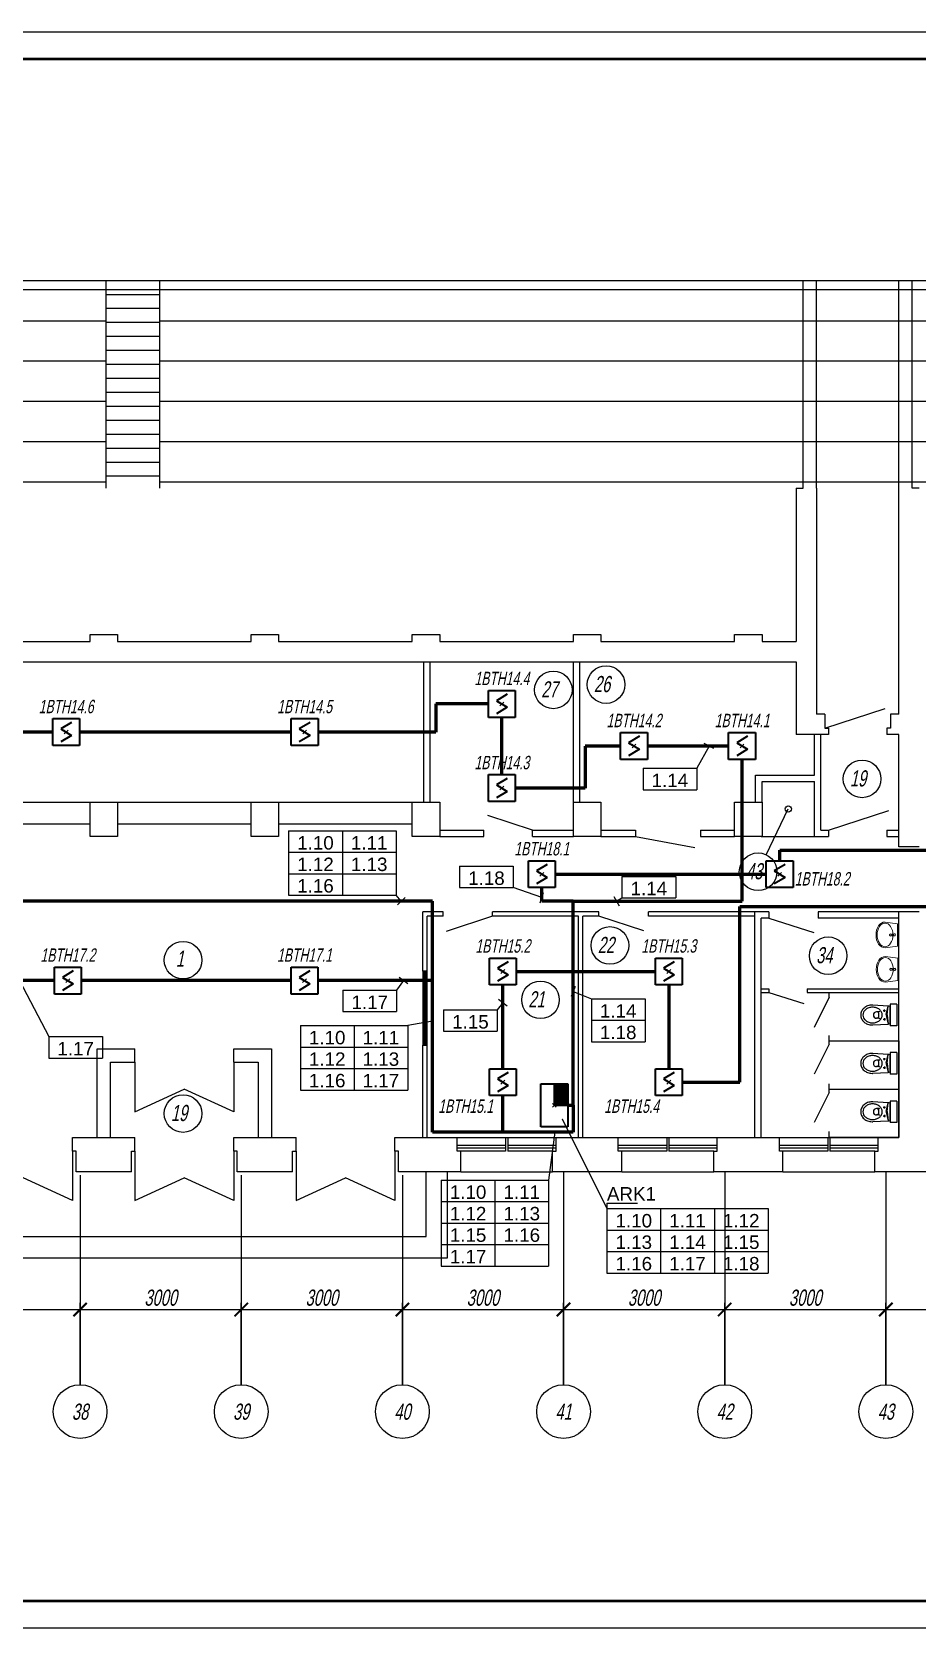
# Model space of a CAD drawing. Extents: x 0 to 1720, y -2086 to 3873.
# Drawn here: x 1082.4 to 1247.2, y -298 to -1 of the extents above; entities that cross this region are included whole.
import ezdxf
from ezdxf.enums import TextEntityAlignment as Align

# ---------------------------------------------------------------- set-up
doc = ezdxf.new("R2010")
doc.units = 0
doc.layers.add('EL_DEVICE', color=1, linetype='Continuous', lineweight=40)
doc.layers.add('EL_KABLE', color=9, linetype='Continuous', lineweight=60)
for name, color, linetype in [('EL_DEVICE_NAME', 7, 'Continuous'), ('FORMAT', 134, 'Continuous'), ('OSI', 5, 'Continuous'), ('PLAN', 2, 'Continuous'), ('SYS_PIN', 7, 'Continuous')]:
    doc.layers.add(name, color=color, linetype=linetype)
doc.styles.add('R2_5', font='arial.ttf', dxfattribs={"width": 0.65, "oblique": 12, "height": 2.5})
doc.styles.get("Standard").update_dxf_attribs({"font": 'arial.ttf'})

# ---------------------------------------------------------------- blocks, each defined once
blk = doc.blocks.new('PS_DAT_SMOKE')
at = {"layer": 'EL_DEVICE'}
for p, q in [((-2.5, 2.5), (2.5, 2.5)), ((-2.5, -2.5), (-2.5, 2.5)), ((1.01, 1.81), (-1.01, 0.61)), ((-1.01, 0.61), (1.01, -0.61)), ((2.5, 2.5), (2.5, -2.5)), ((2.5, -2.5), (-2.5, -2.5)), ((1.01, -0.61), (-1.01, -1.81))]:
    blk.add_line(p, q, dxfattribs=at)
blk = doc.blocks.new('CONNECTOR_SQUARE')
at = {"layer": 'SYS_PIN'}
for p, q in [((-0.35, 0.35), (0.35, -0.35)), ((0.35, 0.35), (-0.35, -0.35))]:
    blk.add_line(p, q, dxfattribs=at)
blk = doc.blocks.new('PS_ARK_DEVICE')
at = {"layer": 'EL_DEVICE'}
for p, q in [((-4, 5), (4, 5)), ((-4, 0), (-4, 5)), ((4, 5), (4, 0)), ((4, 0), (-4, 0)), ((0, 2.5), (0, 0)), ((0, 2.5), (4, 2.5))]:
    blk.add_line(p, q, dxfattribs=at)
blk.add_lwpolyline([(0, 1.25, 2.5, 2.5, 0), (4, 1.25, 0, 0, 0)], format="xyseb", dxfattribs=at)
blk = doc.blocks.new('раковина')
at = {"lineweight": 0}
for p, q in [((471040, 84579), (471009, 84347)), ((471029, 84347), (471034, 84376)), ((471034, 84376), (471046, 84404)), ((471459, 84579), (471040, 84579)), ((471040, 84578), (471040, 84578)), ((471046, 84404), (471067, 84429)), ((471067, 84429), (471094, 84451)), ((471094, 84451), (471127, 84470)), ((471127, 84470), (471165, 84483)), ((471165, 84483), (471207, 84492)), ((471207, 84492), (471250, 84495)), ((471231, 84521), (471231, 84525)), ((471233, 84489), (471231, 84521)), ((471236, 84481), (471241, 84439)), ((471239, 84502), (471261, 84502)), ((471239, 84502), (471261, 84502)), ((471239, 84490), (471239, 84502)), ((471250, 84495), (471293, 84492)), ((471259, 84439), (471264, 84481)), ((471261, 84502), (471261, 84490)), ((471267, 84489), (471269, 84521)), ((471269, 84521), (471269, 84525)), ((471293, 84492), (471334, 84483)), ((471334, 84483), (471372, 84470)), ((471372, 84470), (471405, 84451)), ((471405, 84451), (471433, 84429)), ((471433, 84429), (471453, 84404)), ((471453, 84404), (471466, 84376)), ((471489, 84347), (471459, 84579)), ((471459, 84578), (471459, 84578)), ((471466, 84376), (471469, 84347)), ((471009, 84347), (471014, 84314)), ((471014, 84314), (471028, 84283)), ((471028, 84283), (471050, 84253)), ((471034, 84318), (471029, 84347)), ((471046, 84291), (471034, 84318)), ((471067, 84265), (471046, 84291)), ((471050, 84253), (471080, 84228)), ((471094, 84243), (471067, 84265)), ((471080, 84228), (471116, 84207)), ((471127, 84225), (471094, 84243)), ((471116, 84207), (471158, 84191)), ((471165, 84211), (471127, 84225)), ((471158, 84191), (471203, 84182)), ((471207, 84203), (471165, 84211)), ((471203, 84182), (471250, 84179)), ((471250, 84200), (471207, 84203)), ((471293, 84203), (471250, 84200)), ((471250, 84179), (471297, 84182)), ((471334, 84211), (471293, 84203)), ((471297, 84182), (471342, 84191)), ((471372, 84225), (471334, 84211)), ((471342, 84191), (471383, 84207)), ((471405, 84243), (471372, 84225)), ((471383, 84207), (471420, 84228)), ((471433, 84265), (471405, 84243)), ((471420, 84228), (471449, 84253)), ((471453, 84291), (471433, 84265)), ((471449, 84253), (471472, 84283)), ((471466, 84318), (471453, 84291)), ((471469, 84347), (471466, 84318)), ((471472, 84283), (471485, 84314)), ((471485, 84314), (471489, 84347))]:
    blk.add_line(p, q, dxfattribs=at)
for centre, radius, start, end in [((471250, 84452), 24, 0, 180), ((471250, 84452), 24, 180, 0), ((471250, 84522), 20, 339.2856, 200.7144), ((471250, 84522), 19.2, 7.8374, 171.8967), ((471250, 84491), 16.9, 185.1696, 354.8304), ((471250, 84490), 16.9, 185.1696, 354.8304), ((471250, 84490), 10.9, 180, 0), ((471250, 84440), 8.95, 187.1389, 352.8611)]:
    blk.add_arc(centre, radius, start, end, dxfattribs=at)
blk = doc.blocks.new('_ArchTick')
at = {"const_width": 0.15}
blk.add_lwpolyline([(-0.5, -0.5), (0.5, 0.5)], dxfattribs=at)

msp = doc.modelspace()

# ---------------------------------------------------------------- linework, layer by layer
for p, q in [((1209.36, -134.36), (1207.61, -133.4)), ((1208.49, -133.88), (1206.2, -138.02)), ((1196.2, -138.02), (1206.2, -138.02)), ((1196.2, -138.02), (1196.2, -142.02)), ((1206.2, -138.02), (1206.2, -142.02)), ((1196.2, -142.02), (1206.2, -142.02)), ((1130.22, -149.64), (1150.22, -149.64)), ((1130.22, -149.64), (1130.22, -161.64)), ((1140.22, -149.64), (1140.22, -161.64)), ((1150.22, -149.64), (1150.22, -161.64)), ((1130.22, -153.64), (1150.22, -153.64)), ((1162.05, -156.22), (1172.05, -156.22)), ((1162.05, -156.22), (1162.05, -160.22)), ((1172.05, -156.22), (1172.05, -160.22)), ((1130.22, -157.64), (1150.22, -157.64)), ((1162.05, -160.22), (1172.05, -160.22)), ((1177.35, -162.09), (1172.05, -160.22)), ((1192.28, -158.14), (1202.28, -158.14)), ((1192.28, -158.14), (1192.28, -162.14)), ((1202.28, -158.14), (1202.28, -162.14)), ((1130.22, -161.64), (1150.22, -161.64)), ((1151.2, -162.73), (1150.22, -161.64)), ((1150.46, -163.4), (1151.94, -162.06)), ((1177.02, -163.03), (1177.68, -161.15)), ((1190.76, -161.86), (1191.76, -163.59)), ((1191.26, -162.73), (1192.28, -162.14)), ((1192.28, -162.14), (1202.28, -162.14)), ((1080.11, -177.53), (1085.57, -187.94)), ((1151.62, -177.53), (1150.32, -179.3)), ((1152.43, -178.12), (1150.82, -176.94)), ((1140.32, -179.3), (1150.32, -179.3)), ((1140.32, -179.3), (1140.32, -183.3)), ((1150.32, -179.3), (1150.32, -183.3)), ((1170.88, -182.3), (1169.32, -181.04)), ((1183.57, -178.64), (1182.83, -180.5)), ((1183.2, -179.57), (1186.58, -180.91)), ((1186.58, -180.91), (1196.58, -180.91)), ((1186.58, -180.91), (1186.58, -188.91)), ((1196.58, -180.91), (1196.58, -188.91)), ((1140.32, -183.3), (1150.32, -183.3)), ((1157.17, -186.09), (1156.83, -184.12)), ((1159.07, -182.94), (1169.07, -182.94)), ((1159.07, -182.94), (1159.07, -186.94)), ((1170.1, -181.67), (1169.07, -182.94)), ((1169.07, -182.94), (1169.07, -186.94)), ((1132.4, -185.88), (1152.4, -185.88)), ((1132.4, -185.88), (1132.4, -197.88)), ((1142.4, -185.88), (1142.4, -197.88)), ((1157, -185.1), (1152.4, -185.88)), ((1152.4, -185.88), (1152.4, -197.88)), ((1159.07, -186.94), (1169.07, -186.94)), ((1186.58, -184.91), (1196.58, -184.91)), ((1085.57, -187.94), (1095.57, -187.94)), ((1085.57, -187.94), (1085.57, -191.94)), ((1095.57, -187.94), (1095.57, -191.94)), ((1132.4, -189.88), (1152.4, -189.88)), ((1186.58, -188.91), (1196.58, -188.91)), ((1085.57, -191.94), (1095.57, -191.94)), ((1132.4, -193.88), (1152.4, -193.88)), ((1132.4, -197.88), (1152.4, -197.88)), ((1181.16, -203.22), (1189.48, -219.95)), ((1181.16, -203.22), (1181.16, -203.22)), ((1179.76, -205.73), (1178.63, -214.63)), ((1180.75, -205.85), (1178.76, -205.6)), ((1158.63, -214.63), (1178.63, -214.63)), ((1158.63, -214.63), (1158.63, -230.63)), ((1168.63, -214.63), (1168.63, -230.63)), ((1178.63, -214.63), (1178.63, -230.63)), ((1158.63, -218.63), (1178.63, -218.63)), ((1189.48, -218.95), (1189.48, -219.95)), ((1189.48, -218.95), (1195.17, -218.95)), ((1158.63, -222.63), (1178.63, -222.63)), ((1189.48, -219.95), (1219.48, -219.95)), ((1189.48, -219.95), (1189.48, -231.95)), ((1199.48, -219.95), (1199.48, -231.95)), ((1209.48, -219.95), (1209.48, -231.95)), ((1219.48, -219.95), (1219.48, -231.95)), ((1189.48, -223.95), (1219.48, -223.95)), ((1158.63, -226.63), (1178.63, -226.63)), ((1189.48, -227.95), (1219.48, -227.95)), ((1158.63, -230.63), (1178.63, -230.63)), ((1189.48, -231.95), (1219.48, -231.95))]:
    msp.add_line(p, q)
at = {"layer": 'EL_KABLE'}
for p, q in [((1167.42, -126.05), (1157.6, -126.05)), ((1157.6, -126.05), (1157.6, -131.28)), ((1169.92, -139.2), (1169.92, -128.55)), ((1086.3, -131.28), (1038.45, -131.28)), ((1130.7, -131.28), (1091.3, -131.28)), ((1157.6, -131.28), (1135.7, -131.28)), ((1192.01, -133.88), (1185.45, -133.88)), ((1185.45, -133.88), (1185.45, -141.7)), ((1212.14, -133.88), (1197.01, -133.88)), ((1214.64, -162.73), (1214.64, -136.38)), ((1185.45, -141.7), (1172.42, -141.7)), ((1221.65, -155.23), (1221.65, -153.23)), ((1221.65, -153.23), (1279.33, -153.23)), ((1177.35, -162.73), (1177.35, -160.23)), ((1179.85, -157.73), (1219.15, -157.73)), ((1157, -162.73), (159.5, -162.73)), ((1157, -162.73), (337.7, -162.73)), ((1157, -162.73), (344, -162.73)), ((1157, -162.73), (624.45, -162.73)), ((1157, -162.73), (1043.97, -162.73)), ((1157, -205.73), (1157, -162.73)), ((1157, -205.73), (1157, -162.73)), ((1157, -205.73), (1157, -162.73)), ((1157, -205.73), (1157, -162.73)), ((1157, -205.73), (1157, -162.73)), ((1183.2, -162.73), (1177.35, -162.73)), ((1183.2, -200.73), (1183.2, -162.73)), ((1183.2, -162.73), (1214.64, -162.73)), ((1183.2, -200.73), (1183.2, -162.73)), ((1214.24, -196.43), (1214.24, -163.73)), ((1214.24, -163.73), (1264.2, -163.73)), ((1086.62, -177.53), (1069.92, -177.53)), ((1130.67, -177.53), (1091.62, -177.53)), ((1157, -177.53), (1135.67, -177.53)), ((1157, -205.73), (1157, -177.53)), ((1172.6, -175.83), (1198.5, -175.83)), ((1170.1, -193.93), (1170.1, -178.33)), ((1201, -178.33), (1201, -193.93)), ((1170.1, -205.73), (1170.1, -198.93)), ((1203.5, -196.43), (1214.24, -196.43)), ((1182.2, -200.73), (1183.2, -200.73)), ((1182.2, -200.73), (1183.2, -200.73)), ((1182.2, -200.73), (1183.2, -200.73)), ((1182.2, -200.73), (1183.2, -200.73)), ((1182.2, -200.73), (1183.2, -200.73)), ((1182.2, -200.73), (1183.2, -200.73)), ((1182.2, -200.73), (1183.2, -200.73)), ((1182.2, -200.73), (1183.2, -200.73)), ((1182.2, -200.73), (1183.2, -200.73)), ((1183.2, -200.73), (1183.2, -205.73)), ((1183.2, -200.73), (1183.2, -205.73)), ((1183.2, -200.73), (1183.2, -205.73)), ((1183.2, -200.73), (1183.2, -205.73)), ((1183.2, -200.73), (1183.2, -205.73)), ((1183.2, -200.73), (1183.2, -205.73)), ((1183.2, -200.73), (1183.2, -205.73)), ((1183.2, -205.73), (1157, -205.73)), ((1183.2, -205.73), (1157, -205.73)), ((1183.2, -205.73), (1157, -205.73)), ((1183.2, -205.73), (1157, -205.73)), ((1183.2, -205.73), (1157, -205.73)), ((1183.2, -205.73), (1157, -205.73)), ((1183.2, -205.73), (1170.1, -205.73))]:
    msp.add_line(p, q, dxfattribs=at)
at = {"layer": 'FORMAT'}
msp.add_lwpolyline([(0, -1), (1720.39, -1), (1720.39, -298), (0, -298)], close=True, dxfattribs=at)
at = {"layer": 'FORMAT', "lineweight": 50}
msp.add_lwpolyline([(20, -293), (20, -6), (1715.39, -6), (1715.39, -293)], close=True, dxfattribs=at)
at = {"layer": 'OSI'}
for p, q in [((1091.4, -213.75), (1091.4, -239.98)), ((1091.4, -213.75), (1091.4, -239.98)), ((1121.4, -213.75), (1121.4, -239.98)), ((1121.4, -213.75), (1121.4, -239.98)), ((1151.4, -213.75), (1151.4, -239.98)), ((1151.4, -213.75), (1151.4, -239.98)), ((1181.4, -213.13), (1181.4, -252.73)), ((1181.4, -213.75), (1181.4, -239.98)), ((1181.4, -213.75), (1181.4, -239.98)), ((1211.4, -213.13), (1211.4, -252.73)), ((1211.4, -213.75), (1211.4, -239.98)), ((1211.4, -213.75), (1211.4, -239.98)), ((1241.4, -213.13), (1241.4, -252.73)), ((1241.4, -213.75), (1241.4, -239.98)), ((1241.4, -213.75), (1241.4, -239.98)), ((1091.4, -229.13), (1091.4, -252.73)), ((1121.4, -229.13), (1121.4, -252.73)), ((1151.4, -229.13), (1151.4, -252.73)), ((1059.4, -238.73), (1093.4, -238.73)), ((1089.4, -238.73), (1123.4, -238.73)), ((1119.4, -238.73), (1153.4, -238.73)), ((1149.4, -238.73), (1183.4, -238.73)), ((1179.4, -238.73), (1213.4, -238.73)), ((1209.4, -238.73), (1243.4, -238.73)), ((1239.4, -238.73), (1273.4, -238.73))]:
    msp.add_line(p, q, dxfattribs=at)
at = {"layer": 'OSI', "lineweight": 25}
for p, q in [((1091.4, -252.73), (1091.4, -237.48)), ((1091.4, -252.73), (1091.4, -237.48)), ((1121.4, -252.73), (1121.4, -237.48)), ((1121.4, -252.73), (1121.4, -237.48)), ((1151.4, -252.73), (1151.4, -237.48)), ((1151.4, -252.73), (1151.4, -237.48)), ((1181.4, -252.73), (1181.4, -237.48)), ((1181.4, -252.73), (1181.4, -237.48)), ((1211.4, -252.73), (1211.4, -237.48)), ((1211.4, -252.73), (1211.4, -237.48)), ((1241.4, -252.73), (1241.4, -237.48)), ((1241.4, -252.73), (1241.4, -237.48))]:
    msp.add_line(p, q, dxfattribs=at)
for centre in [(1091.4, -257.73), (1121.4, -257.73), (1151.4, -257.73), (1181.4, -257.73), (1211.4, -257.73), (1241.4, -257.73)]:
    msp.add_circle(centre, 5, dxfattribs=at)
at = {"layer": 'PLAN'}
for p, q in [((33, -47.23), (1460.2, -47.23)), ((1096.2, -47.23), (1096.2, -85.89)), ((1106.2, -47.23), (1106.2, -85.89)), ((1226, -85.89), (1226, -47.23)), ((1228.5, -85.89), (1228.5, -47.23)), ((1243.8, -85.89), (1243.8, -47.23)), ((1246.3, -85.89), (1246.3, -47.23)), ((37.4, -48.93), (1380.89, -48.93)), ((1096.2, -49.83), (1106.2, -49.83)), ((1096.2, -52.43), (1106.2, -52.43)), ((928.9, -54.73), (1096.2, -54.73)), ((1096.2, -55.03), (1106.2, -55.03)), ((1106.2, -54.73), (1273.5, -54.73)), ((1096.2, -57.63), (1106.2, -57.63)), ((928.9, -62.23), (1096.2, -62.23)), ((1096.2, -60.23), (1106.2, -60.23)), ((1106.2, -62.23), (1273.5, -62.23)), ((1096.2, -62.83), (1106.2, -62.83)), ((1096.2, -65.43), (1106.2, -65.43)), ((1096.2, -68.03), (1106.2, -68.03)), ((928.9, -69.73), (1096.2, -69.73)), ((1096.2, -70.63), (1106.2, -70.63)), ((1106.2, -69.73), (1273.5, -69.73)), ((1096.2, -73.23), (1106.2, -73.23)), ((1096.2, -75.83), (1106.2, -75.83)), ((928.9, -77.23), (1096.2, -77.23)), ((1096.2, -78.43), (1106.2, -78.43)), ((1106.2, -77.23), (1273.5, -77.23)), ((1096.2, -81.03), (1106.2, -81.03)), ((928.9, -84.73), (1096.2, -84.73)), ((1096.2, -83.63), (1106.2, -83.63)), ((1106.2, -84.73), (1273.5, -84.73)), ((1224.7, -85.89), (1224.7, -114.43)), ((1224.7, -85.89), (1226, -85.89)), ((1228.5, -85.89), (1228.5, -118.23)), ((1243.8, -127.93), (1243.8, -85.89)), ((1247.6, -85.89), (1246.3, -85.89)), ((1068.35, -114.43), (1093.25, -114.43)), ((1093.25, -114.43), (1093.25, -113.13)), ((1093.25, -113.13), (1098.35, -113.13)), ((1098.35, -113.13), (1098.35, -114.43)), ((1098.35, -114.43), (1123.25, -114.43)), ((1123.25, -114.43), (1123.25, -113.13)), ((1123.25, -113.13), (1128.35, -113.13)), ((1128.35, -113.13), (1128.35, -114.43)), ((1128.35, -114.43), (1153.25, -114.43)), ((1153.25, -114.43), (1153.25, -113.13)), ((1153.25, -113.13), (1158.35, -113.13)), ((1158.35, -113.13), (1158.35, -114.43)), ((1158.35, -114.43), (1183.25, -114.43)), ((1183.25, -114.43), (1183.25, -113.13)), ((1183.25, -113.13), (1188.35, -113.13)), ((1188.35, -113.13), (1188.35, -114.43)), ((1188.35, -114.43), (1213.25, -114.43)), ((1213.25, -114.43), (1213.25, -113.13)), ((1213.25, -113.13), (1218.35, -113.13)), ((1218.35, -113.13), (1218.35, -114.43)), ((1218.35, -114.43), (1224.7, -114.43)), ((947.6, -118.23), (1224.7, -118.23)), ((1155.4, -144.33), (1155.4, -118.23)), ((1156.6, -144.33), (1156.6, -118.23)), ((1183.25, -144.33), (1183.25, -118.23)), ((1184.45, -144.33), (1184.45, -118.23)), ((1224.7, -118.23), (1224.7, -131.73)), ((1228.5, -118.23), (1228.5, -127.93)), ((1230.05, -130.53), (1241.28, -126.9)), ((1230.05, -130.53), (1241.28, -126.9)), ((1230.05, -127.93), (1228.5, -127.93)), ((1230.05, -127.93), (1230.05, -130.53)), ((1230.05, -130.53), (1230.7, -130.53)), ((1230.7, -130.53), (1230.7, -131.73)), ((1242.25, -130.53), (1241.6, -130.53)), ((1241.6, -130.53), (1241.6, -131.73)), ((1243.8, -127.93), (1242.25, -127.93)), ((1242.25, -127.93), (1242.25, -130.53)), ((1230.7, -131.73), (1224.7, -131.73)), ((1228.1, -139.27), (1228.1, -131.73)), ((1229.3, -149.53), (1229.3, -131.68)), ((1243.8, -131.73), (1241.6, -131.73)), ((1243.8, -152.63), (1243.8, -131.73)), ((1217.15, -139.27), (1228.1, -139.27)), ((1217.15, -144.33), (1217.15, -139.27)), ((1218.35, -140.46), (1228.1, -140.46)), ((1218.35, -144.33), (1218.35, -140.46)), ((1228.1, -150.73), (1228.1, -140.46)), ((1068.35, -144.33), (1153.25, -144.33)), ((1093.25, -150.73), (1093.25, -144.33)), ((1093.25, -144.33), (1098.35, -144.33)), ((1098.35, -144.33), (1098.35, -150.73)), ((1123.25, -150.73), (1123.25, -144.33)), ((1123.25, -144.33), (1128.35, -144.33)), ((1128.35, -144.33), (1128.35, -150.73)), ((1153.25, -150.73), (1153.25, -144.33)), ((1153.25, -144.33), (1158.35, -144.33)), ((1158.35, -144.33), (1158.35, -150.73)), ((1183.25, -150.73), (1183.25, -144.33)), ((1183.25, -144.33), (1188.35, -144.33)), ((1188.35, -144.33), (1188.35, -150.73)), ((1213.25, -150.73), (1213.25, -144.33)), ((1213.25, -144.33), (1218.35, -144.33)), ((1218.35, -144.33), (1218.35, -150.73)), ((1068.35, -148.33), (1093.25, -148.33)), ((1098.35, -148.33), (1123.25, -148.33)), ((1128.35, -148.33), (1153.25, -148.33)), ((1175.65, -149.53), (1167.32, -146.81)), ((1219.13, -154.11), (1223.23, -145.59)), ((1230.7, -149.53), (1241.93, -145.9)), ((1230.7, -149.53), (1241.93, -145.9)), ((1098.35, -150.73), (1093.25, -150.73)), ((1128.35, -150.73), (1123.25, -150.73)), ((1158.35, -150.73), (1153.25, -150.73)), ((1158.35, -149.53), (1166.55, -149.53)), ((1158.35, -150.73), (1166.55, -150.73)), ((1166.55, -150.73), (1166.55, -149.53)), ((1166.55, -150.73), (1166.55, -149.93)), ((1175.65, -149.53), (1183.25, -149.53)), ((1175.65, -150.73), (1175.65, -149.53)), ((1175.65, -150.73), (1175.65, -149.93)), ((1175.65, -150.73), (1183.25, -150.73)), ((1188.35, -150.73), (1183.25, -150.73)), ((1188.35, -149.53), (1194.77, -149.53)), ((1188.35, -150.73), (1194.77, -150.73)), ((1194.77, -149.53), (1194.77, -150.73)), ((1194.77, -149.93), (1194.77, -150.73)), ((1194.77, -150.73), (1205.84, -152.74)), ((1206.87, -149.53), (1213.25, -149.53)), ((1206.87, -149.53), (1206.87, -150.73)), ((1206.87, -149.93), (1206.87, -150.73)), ((1206.87, -150.73), (1213.25, -150.73)), ((1206.87, -150.73), (1213.25, -150.73)), ((1218.35, -150.73), (1213.25, -150.73)), ((1218.22, -150.73), (1228.1, -150.73)), ((1228.1, -150.73), (1230.7, -150.73)), ((1229.3, -149.53), (1230.7, -149.53)), ((1230.7, -149.53), (1230.7, -150.73)), ((1230.7, -149.93), (1230.7, -150.73)), ((1241.6, -149.53), (1243.8, -149.53)), ((1241.6, -149.53), (1241.6, -150.73)), ((1241.6, -149.93), (1241.6, -150.73)), ((1241.6, -150.73), (1243.8, -150.73)), ((1241.6, -150.73), (1243.8, -150.73)), ((1247.6, -152.63), (1243.8, -152.63)), ((1155.2, -175.75), (1155.2, -164.73)), ((1159, -164.73), (1155.2, -164.73)), ((1159, -165.53), (1156, -165.53)), ((1156, -175.75), (1156, -165.53)), ((1159, -165.53), (1159, -164.73)), ((1168.2, -165.53), (1159.54, -168.36)), ((1187.63, -164.73), (1168.2, -164.73)), ((1168.2, -165.53), (1168.2, -164.73)), ((1184.2, -165.53), (1168.2, -165.53)), ((1188, -164.73), (1184.2, -164.73)), ((1184.2, -206.73), (1184.2, -165.53)), ((1185, -206.73), (1185, -165.53)), ((1188, -165.53), (1185, -165.53)), ((1187.63, -165.53), (1185, -165.53)), ((1188, -165.53), (1188, -164.73)), ((1196.33, -168.24), (1188, -165.53)), ((1217, -164.73), (1197.2, -164.73)), ((1197.2, -165.53), (1197.2, -164.73)), ((1217, -165.53), (1197.2, -165.53)), ((1217, -206.73), (1217, -164.73)), ((1219.63, -164.73), (1217, -164.73)), ((1218.2, -206.73), (1218.2, -165.93)), ((1219.63, -165.93), (1218.2, -165.93)), ((1219.63, -164.73), (1219.63, -165.93)), ((1219.63, -165.93), (1227.97, -168.55)), ((1243.8, -164.73), (1228.83, -164.73)), ((1228.83, -164.73), (1228.83, -165.93)), ((1243.8, -165.93), (1228.83, -165.93)), ((1243.8, -206.73), (1243.8, -164.73)), ((1247.6, -164.73), (1243.8, -164.73)), ((1156, -175.75), (1155.2, -175.75)), ((1155.2, -175.75), (1155.2, -189.55)), ((1155.46, -175.75), (1155.46, -189.55)), ((1155.6, -175.75), (1155.6, -189.55)), ((1155.77, -175.75), (1155.77, -189.55)), ((1156, -189.55), (1156, -175.75)), ((1218.2, -179.08), (1219.63, -179.08)), ((1218.2, -179.73), (1219.63, -179.73)), ((1219.63, -179.08), (1219.63, -179.73)), ((1219.63, -179.73), (1226.15, -181.78)), ((1226.73, -179.08), (1226.73, -179.73)), ((1226.73, -179.08), (1243.76, -179.08)), ((1226.73, -179.73), (1243.8, -179.73)), ((1230.82, -180.63), (1228.03, -186.24)), ((1230.82, -180.63), (1230.82, -179.73)), ((1241.84, -182.25), (1238.97, -182.08)), ((1239.78, -183.33), (1239.68, -183.33)), ((1240.13, -183.33), (1239.78, -183.33)), ((1240.08, -184.23), (1240.08, -183.63)), ((1241.33, -183.13), (1240.93, -183.13)), ((1241.13, -183.33), (1241.13, -182.93)), ((1241.49, -183.86), (1241.82, -182.27)), ((1241.49, -184), (1241.83, -185.6)), ((1241.63, -183.9), (1241.82, -182.27)), ((1241.63, -183.95), (1241.82, -185.59)), ((1242.04, -182.27), (1241.84, -182.25)), ((1242.23, -181.93), (1242.23, -185.93)), ((1242.23, -181.93), (1242.23, -185.93)), ((1243.43, -181.93), (1242.23, -181.93)), ((1243.43, -181.93), (1242.23, -181.93)), ((1242.23, -185.39), (1242.23, -182.47)), ((1243.43, -181.93), (1243.43, -185.93)), ((1238.97, -185.77), (1241.84, -185.6)), ((1239.78, -184.53), (1239.68, -184.53)), ((1240.13, -184.53), (1239.78, -184.53)), ((1241.33, -184.73), (1240.93, -184.73)), ((1241.13, -184.53), (1241.13, -184.93)), ((1241.84, -185.6), (1242.04, -185.59)), ((1243.43, -185.93), (1242.23, -185.93)), ((1243.43, -185.93), (1242.23, -185.93)), ((1155.2, -206.73), (1155.2, -189.55)), ((1155.2, -189.55), (1156, -189.55)), ((1156, -206.73), (1156, -189.55)), ((1156, -190.2), (1156, -189.55)), ((1230.82, -189.33), (1228.03, -194.94)), ((1230.82, -189.33), (1230.82, -187.73)), ((1230.82, -188.73), (1243.8, -188.73)), ((1243.8, -188.73), (1243.8, -206.73)), ((1094.55, -206.73), (1094.55, -190.23)), ((1094.55, -190.23), (1101.6, -190.23)), ((1097.05, -206.73), (1097.05, -192.73)), ((1097.05, -192.73), (1101.6, -192.73)), ((1101.6, -192.73), (1101.6, -190.23)), ((1101.6, -192.73), (1101.6, -201.93)), ((1120, -190.23), (1127.05, -190.23)), ((1120, -192.73), (1120, -190.23)), ((1120, -192.73), (1124.55, -192.73)), ((1120, -192.73), (1120, -201.93)), ((1124.55, -192.73), (1124.55, -206.73)), ((1127.05, -190.23), (1127.05, -206.73)), ((1241.84, -191.25), (1238.97, -191.08)), ((1239.78, -192.33), (1239.68, -192.33)), ((1240.13, -192.33), (1239.78, -192.33)), ((1240.08, -193.23), (1240.08, -192.63)), ((1241.33, -192.13), (1240.93, -192.13)), ((1241.13, -192.33), (1241.13, -191.93)), ((1241.49, -192.86), (1241.82, -191.27)), ((1241.49, -193), (1241.83, -194.6)), ((1241.63, -192.9), (1241.82, -191.27)), ((1241.63, -192.95), (1241.82, -194.59)), ((1242.04, -191.27), (1241.84, -191.25)), ((1242.23, -190.93), (1242.23, -194.93)), ((1242.23, -190.93), (1242.23, -194.93)), ((1243.43, -190.93), (1242.23, -190.93)), ((1243.43, -190.93), (1242.23, -190.93)), ((1242.23, -194.39), (1242.23, -191.47)), ((1243.43, -190.93), (1243.43, -194.93)), ((1238.97, -194.77), (1241.84, -194.6)), ((1239.78, -193.53), (1239.68, -193.53)), ((1240.13, -193.53), (1239.78, -193.53)), ((1241.33, -193.73), (1240.93, -193.73)), ((1241.13, -193.53), (1241.13, -193.93)), ((1241.84, -194.6), (1242.04, -194.59)), ((1243.43, -194.93), (1242.23, -194.93)), ((1243.43, -194.93), (1242.23, -194.93)), ((1101.6, -201.93), (1110.8, -197.73)), ((1120, -201.93), (1110.8, -197.73)), ((1230.82, -198.33), (1228.03, -203.94)), ((1230.82, -198.33), (1230.82, -196.73)), ((1230.82, -197.73), (1243.8, -197.73)), ((1241.84, -200.25), (1238.97, -200.08)), ((1239.78, -201.33), (1239.68, -201.33)), ((1240.13, -201.33), (1239.78, -201.33)), ((1240.08, -202.23), (1240.08, -201.63)), ((1241.33, -201.13), (1240.93, -201.13)), ((1241.13, -201.33), (1241.13, -200.93)), ((1241.49, -201.86), (1241.82, -200.27)), ((1241.63, -201.9), (1241.82, -200.27)), ((1241.63, -201.95), (1241.82, -203.59)), ((1242.04, -200.27), (1241.84, -200.25)), ((1242.23, -199.93), (1242.23, -203.93)), ((1242.23, -199.93), (1242.23, -203.93)), ((1243.43, -199.93), (1242.23, -199.93)), ((1243.43, -199.93), (1242.23, -199.93)), ((1242.23, -203.39), (1242.23, -200.47)), ((1243.43, -199.93), (1243.43, -203.93)), ((1238.97, -203.77), (1241.84, -203.6)), ((1239.78, -202.53), (1239.68, -202.53)), ((1240.13, -202.53), (1239.78, -202.53)), ((1241.33, -202.73), (1240.93, -202.73)), ((1241.13, -202.53), (1241.13, -202.93)), ((1241.49, -202), (1241.83, -203.6)), ((1241.84, -203.6), (1242.04, -203.59)), ((1243.43, -203.93), (1242.23, -203.93)), ((1243.43, -203.93), (1242.23, -203.93)), ((1090, -206.73), (1101.6, -206.73)), ((1090, -209.23), (1090, -206.73)), ((1101.6, -209.23), (1101.6, -206.73)), ((1120, -206.73), (1131.6, -206.73)), ((1120, -209.23), (1120, -206.73)), ((1131.6, -209.23), (1131.6, -206.73)), ((1150, -206.73), (1161.6, -206.73)), ((1150, -209.23), (1150, -206.73)), ((1161.6, -209.23), (1161.6, -206.73)), ((1161.6, -206.73), (1180, -206.73)), ((1170.6, -206.73), (1170.6, -209.23)), ((1171, -206.73), (1171, -209.23)), ((1180, -206.73), (1191.6, -206.73)), ((1180, -209.23), (1180, -206.73)), ((1191.6, -209.23), (1191.6, -206.73)), ((1191.6, -206.73), (1210, -206.73)), ((1200.6, -206.73), (1200.6, -209.23)), ((1201, -206.73), (1201, -209.23)), ((1210, -206.73), (1221.6, -206.73)), ((1210, -209.23), (1210, -206.73)), ((1221.6, -209.23), (1221.6, -206.73)), ((1221.6, -206.73), (1240, -206.73)), ((1230.6, -206.73), (1230.6, -209.23)), ((1230.82, -206.73), (1230.82, -205.63)), ((1243.8, -206.73), (1230.82, -206.73)), ((1231, -206.73), (1231, -209.23)), ((1240, -206.73), (1243.8, -206.73)), ((1240, -209.23), (1240, -206.73)), ((1090.65, -209.23), (1090, -209.23)), ((1090, -209.23), (1090, -218.43)), ((1090.65, -213.13), (1090.65, -209.23)), ((1100.95, -213.13), (1100.95, -209.23)), ((1100.95, -209.23), (1101.6, -209.23)), ((1101.6, -209.23), (1101.6, -218.43)), ((1120.65, -209.23), (1120, -209.23)), ((1120, -209.23), (1120, -218.43)), ((1120.65, -213.13), (1120.65, -209.23)), ((1130.95, -213.13), (1130.95, -209.23)), ((1130.95, -209.23), (1131.6, -209.23)), ((1131.6, -209.23), (1131.6, -218.43)), ((1150.65, -209.23), (1150, -209.23)), ((1150, -209.23), (1150, -218.43)), ((1150.65, -213.13), (1150.65, -209.23)), ((1170.6, -208.23), (1161.6, -208.23)), ((1170.6, -208.73), (1161.6, -208.73)), ((1162.25, -209.23), (1161.6, -209.23)), ((1162.25, -213.13), (1162.25, -209.23)), ((1170.6, -209.23), (1162.25, -209.23)), ((1180, -208.23), (1171, -208.23)), ((1180, -208.73), (1171, -208.73)), ((1179.35, -209.23), (1171, -209.23)), ((1179.35, -213.13), (1179.35, -209.23)), ((1179.35, -209.23), (1180, -209.23)), ((1200.6, -208.23), (1191.6, -208.23)), ((1200.6, -208.73), (1191.6, -208.73)), ((1192.25, -209.23), (1191.6, -209.23)), ((1192.25, -213.13), (1192.25, -209.23)), ((1200.6, -209.23), (1192.25, -209.23)), ((1210, -208.23), (1201, -208.23)), ((1210, -208.73), (1201, -208.73)), ((1209.35, -209.23), (1201, -209.23)), ((1209.35, -213.13), (1209.35, -209.23)), ((1209.35, -209.23), (1210, -209.23)), ((1230.6, -208.23), (1221.6, -208.23)), ((1230.6, -208.73), (1221.6, -208.73)), ((1222.25, -209.23), (1221.6, -209.23)), ((1222.25, -213.13), (1222.25, -209.23)), ((1230.6, -209.23), (1222.25, -209.23)), ((1240, -208.23), (1231, -208.23)), ((1240, -208.73), (1231, -208.73)), ((1239.35, -209.23), (1231, -209.23)), ((1239.35, -213.13), (1239.35, -209.23)), ((1239.35, -209.23), (1240, -209.23)), ((1100.95, -213.13), (1090.65, -213.13)), ((1130.95, -213.13), (1120.65, -213.13)), ((1162.25, -213.13), (1150.65, -213.13)), ((1155.8, -225.13), (1155.8, -213.13)), ((1159.8, -229.13), (1159.8, -213.13)), ((1162.25, -213.13), (1179.35, -213.13)), ((1192.25, -213.13), (1179.35, -213.13)), ((1192.25, -213.13), (1209.35, -213.13)), ((1222.25, -213.13), (1209.35, -213.13)), ((1222.25, -213.13), (1239.35, -213.13)), ((1252.25, -213.13), (1239.35, -213.13)), ((1090, -218.43), (1080.8, -214.23)), ((1101.6, -218.43), (1110.8, -214.23)), ((1120, -218.43), (1110.8, -214.23)), ((1131.6, -218.43), (1140.8, -214.23)), ((1150, -218.43), (1140.8, -214.23)), ((1065.8, -225.13), (1155.8, -225.13)), ((1061.8, -229.13), (1159.8, -229.13))]:
    msp.add_line(p, q, dxfattribs=at)
for centre, radius in [((1179.5, -123.43), 3.5), ((1189.31, -122.44), 3.5), ((1236.97, -139.99), 3.5), ((1223.23, -145.59), 0.581), ((1217.62, -157.27), 3.5), ((1190.04, -170.98), 3.5), ((1110.56, -173.72), 3.5), ((1230.67, -172.89), 3.5), ((1177.11, -181.1), 3.5), ((1241.13, -183.13), 0.1), ((1241.13, -184.73), 0.1), ((1241.13, -192.13), 0.1), ((1241.13, -193.73), 0.1), ((1110.56, -202.26), 3.5), ((1241.13, -201.13), 0.1), ((1241.13, -202.73), 0.1)]:
    msp.add_circle(centre, radius, dxfattribs=at)
for centre, radius, start, end in [((1238.36, -183.93), 1.64, 154.8176, 180), ((1238.36, -183.93), 1.64, 180, 205.1824), ((1238.59, -184.03), 1.88, 131.3785, 154.8176), ((1238.3, -183.93), 1.18, 152.7879, 180), ((1238.3, -183.93), 1.18, 180, 207.2121), ((1238.6, -184.08), 1.52, 128.8534, 152.7879), ((1238.73, -184.2), 2.1, 110.0471, 131.3785), ((1238.8, -184.32), 1.83, 108.4524, 128.8534), ((1238.83, -184.46), 2.38, 90, 110.0471), ((1238.93, -184.7), 2.23, 90, 108.4524), ((1238.83, -184.46), 2.38, 86.5615, 90), ((1238.93, -184.7), 2.23, 71.5476, 90), ((1239.68, -183.93), 0.6, 90, 270), ((1239.05, -184.32), 1.83, 51.1466, 71.5476), ((1239.78, -183.63), 0.3, 0, 90), ((1240.13, -183.23), 0.1, 270, 0), ((1239.25, -184.08), 1.52, 27.2121, 51.1466), ((1239.55, -183.93), 1.18, 360, 27.2121), ((1239.55, -183.93), 1.18, 332.7879, 0), ((1241.83, -183.93), 0.343, 168.1909, 191.8091), ((1241.83, -183.93), 0.199, 173.1871, 186.8129), ((1241.84, -182.27), 0.0186, 86.5615, 168.1909), ((1242.03, -182.47), 0.2, 360, 86.5615), ((1238.59, -183.82), 1.88, 205.1824, 228.6215), ((1238.6, -183.77), 1.52, 207.2121, 231.1466), ((1238.73, -183.66), 2.1, 228.6215, 249.9529), ((1238.8, -183.53), 1.83, 231.1466, 251.5476), ((1238.83, -183.4), 2.38, 249.9529, 270), ((1238.93, -183.15), 2.23, 251.5476, 270), ((1238.83, -183.4), 2.38, 270, 273.4385), ((1238.93, -183.15), 2.23, 270, 288.4524), ((1239.05, -183.53), 1.83, 288.4524, 308.8534), ((1239.78, -184.23), 0.3, 270, 0), ((1240.13, -184.63), 0.1, 0, 90), ((1239.25, -183.77), 1.52, 308.8534, 332.7879), ((1241.84, -185.58), 0.0186, 191.8091, 273.4385), ((1242.03, -185.39), 0.2, 273.4385, 0), ((1238.36, -192.93), 1.64, 154.8176, 180), ((1238.36, -192.93), 1.64, 180, 205.1824), ((1238.59, -193.03), 1.88, 131.3785, 154.8176), ((1238.3, -192.93), 1.18, 152.7879, 180), ((1238.3, -192.93), 1.18, 180, 207.2121), ((1238.6, -193.08), 1.52, 128.8534, 152.7879), ((1238.73, -193.2), 2.1, 110.0471, 131.3785), ((1238.8, -193.32), 1.83, 108.4524, 128.8534), ((1238.83, -193.46), 2.38, 90, 110.0471), ((1238.93, -193.7), 2.23, 90, 108.4524), ((1238.83, -193.46), 2.38, 86.5615, 90), ((1238.93, -193.7), 2.23, 71.5476, 90), ((1239.68, -192.93), 0.6, 90, 270), ((1239.05, -193.32), 1.83, 51.1466, 71.5476), ((1239.78, -192.63), 0.3, 0, 90), ((1240.13, -192.23), 0.1, 270, 0), ((1239.25, -193.08), 1.52, 27.2121, 51.1466), ((1239.55, -192.93), 1.18, 360, 27.2121), ((1239.55, -192.93), 1.18, 332.7879, 0), ((1241.83, -192.93), 0.343, 168.1909, 191.8091), ((1241.83, -192.93), 0.199, 173.1871, 186.8129), ((1241.84, -191.27), 0.0186, 86.5615, 168.1909), ((1242.03, -191.47), 0.2, 360, 86.5615), ((1238.59, -192.82), 1.88, 205.1824, 228.6215), ((1238.6, -192.77), 1.52, 207.2121, 231.1466), ((1238.73, -192.66), 2.1, 228.6215, 249.9529), ((1238.8, -192.53), 1.83, 231.1466, 251.5476), ((1238.83, -192.4), 2.38, 249.9529, 270), ((1238.93, -192.15), 2.23, 251.5476, 270), ((1238.83, -192.4), 2.38, 270, 273.4385), ((1238.93, -192.15), 2.23, 270, 288.4524), ((1239.05, -192.53), 1.83, 288.4524, 308.8534), ((1239.78, -193.23), 0.3, 270, 0), ((1240.13, -193.63), 0.1, 0, 90), ((1239.25, -192.77), 1.52, 308.8534, 332.7879), ((1241.84, -194.58), 0.0186, 191.8091, 273.4385), ((1242.03, -194.39), 0.2, 273.4385, 0), ((1238.36, -201.93), 1.64, 154.8176, 180), ((1238.36, -201.93), 1.64, 180, 205.1824), ((1238.59, -202.03), 1.88, 131.3785, 154.8176), ((1238.3, -201.93), 1.18, 152.7879, 180), ((1238.3, -201.93), 1.18, 180, 207.2121), ((1238.6, -202.08), 1.52, 128.8534, 152.7879), ((1238.73, -202.2), 2.1, 110.0471, 131.3785), ((1238.8, -202.32), 1.83, 108.4524, 128.8534), ((1238.83, -202.46), 2.38, 90, 110.0471), ((1238.93, -202.7), 2.23, 90, 108.4524), ((1238.83, -202.46), 2.38, 86.5615, 90), ((1238.93, -202.7), 2.23, 71.5476, 90), ((1239.68, -201.93), 0.6, 90, 270), ((1239.05, -202.32), 1.83, 51.1466, 71.5476), ((1239.78, -201.63), 0.3, 0, 90), ((1240.13, -201.23), 0.1, 270, 0), ((1239.25, -202.08), 1.52, 27.2121, 51.1466), ((1239.55, -201.93), 1.18, 360, 27.2121), ((1239.55, -201.93), 1.18, 332.7879, 0), ((1241.83, -201.93), 0.343, 168.1909, 191.8091), ((1241.83, -201.93), 0.199, 173.1871, 186.8129), ((1241.84, -200.27), 0.0186, 86.5615, 168.1909), ((1242.03, -200.47), 0.2, 360, 86.5615), ((1238.59, -201.82), 1.88, 205.1824, 228.6215), ((1238.6, -201.77), 1.52, 207.2121, 231.1466), ((1238.73, -201.66), 2.1, 228.6215, 249.9529), ((1238.8, -201.53), 1.83, 231.1466, 251.5476), ((1238.83, -201.4), 2.38, 249.9529, 270), ((1238.93, -201.15), 2.23, 251.5476, 270), ((1238.83, -201.4), 2.38, 270, 273.4385), ((1238.93, -201.15), 2.23, 270, 288.4524), ((1239.05, -201.53), 1.83, 288.4524, 308.8534), ((1239.78, -202.23), 0.3, 270, 0), ((1240.13, -202.63), 0.1, 0, 90), ((1239.25, -201.77), 1.52, 308.8534, 332.7879), ((1241.84, -203.58), 0.0186, 191.8091, 273.4385), ((1242.03, -203.39), 0.2, 273.4385, 0)]:
    msp.add_arc(centre, radius, start, end, dxfattribs=at)

# ---------------------------------------------------------------- block references
for name, p in [('PS_DAT_SMOKE', (1169.92, -126.05)), ('CONNECTOR_SQUARE', (1169.92, -126.05)), ('PS_DAT_SMOKE', (1088.8, -131.28)), ('PS_DAT_SMOKE', (1133.2, -131.28)), ('CONNECTOR_SQUARE', (1088.8, -131.28)), ('CONNECTOR_SQUARE', (1133.2, -131.28)), ('PS_DAT_SMOKE', (1194.51, -133.88)), ('CONNECTOR_SQUARE', (1194.51, -133.88)), ('PS_DAT_SMOKE', (1214.64, -133.88)), ('CONNECTOR_SQUARE', (1214.64, -133.88)), ('PS_DAT_SMOKE', (1169.92, -141.7)), ('CONNECTOR_SQUARE', (1169.92, -141.7)), ('PS_DAT_SMOKE', (1177.35, -157.73)), ('CONNECTOR_SQUARE', (1177.35, -157.73)), ('PS_DAT_SMOKE', (1221.65, -157.73)), ('CONNECTOR_SQUARE', (1221.65, -157.73)), ('PS_DAT_SMOKE', (1089.12, -177.53)), ('PS_DAT_SMOKE', (1133.17, -177.53)), ('PS_DAT_SMOKE', (1170.1, -175.83)), ('PS_DAT_SMOKE', (1201, -175.83)), ('CONNECTOR_SQUARE', (1089.12, -177.53)), ('CONNECTOR_SQUARE', (1133.17, -177.53)), ('CONNECTOR_SQUARE', (1170.1, -175.83)), ('CONNECTOR_SQUARE', (1201, -175.83)), ('PS_DAT_SMOKE', (1170.1, -196.43)), ('PS_DAT_SMOKE', (1201, -196.43)), ('CONNECTOR_SQUARE', (1170.1, -196.43)), ('CONNECTOR_SQUARE', (1201, -196.43)), ('CONNECTOR_SQUARE', (1179.7, -200.73))]:
    msp.add_blockref(name, p)
at = {"rotation": 90}
msp.add_blockref('PS_ARK_DEVICE', (1182.2, -200.73), dxfattribs=at)
at = {"layer": 'OSI', "xscale": 2.5, "yscale": 2.5, "zscale": 2.5}
for p in [(1091.4, -238.73), (1121.4, -238.73), (1151.4, -238.73), (1181.4, -238.73), (1211.4, -238.73), (1241.4, -238.73)]:
    msp.add_blockref('_ArchTick', p, dxfattribs=at)
at = {"layer": 'OSI', "xscale": 2.5, "yscale": 2.5, "zscale": 2.5, "rotation": 180}
for p in [(1091.4, -238.73), (1121.4, -238.73), (1151.4, -238.73), (1181.4, -238.73), (1211.4, -238.73), (1241.4, -238.73)]:
    msp.add_blockref('_ArchTick', p, dxfattribs=at)
at = {"layer": 'PLAN', "xscale": 0.01, "yscale": 0.01, "zscale": 0.01, "rotation": 270}
for p in [(397.78, 4543.47), (397.84, 4537.07)]:
    msp.add_blockref('раковина', p, dxfattribs=at)

# ---------------------------------------------------------------- texts
at = {"char_height": 2.5}
for s, insert, attachment_point, line_spacing_factor in [('1.14', (1201.2, -139.02), 2, 0.96), ('1.10', (1135.22, -150.64), 2, 0.96), ('1.11', (1145.22, -150.64), 2, 0.96), ('1.12', (1135.22, -154.64), 2, 0.96), ('1.13', (1145.22, -154.64), 2, 0.96), ('1.18', (1167.05, -157.22), 2, 0.96), ('1.16', (1135.22, -158.64), 2, 0.96), ('1.14', (1197.28, -159.14), 2, 0.96), ('1.17', (1145.32, -180.3), 2, 0.96), ('1.15', (1164.07, -183.94), 2, 0.96), ('1.14', (1191.58, -181.91), 2, 0.96), ('1.10', (1137.4, -186.88), 2, 0.96), ('1.11', (1147.4, -186.88), 2, 0.96), ('1.18', (1191.58, -185.91), 2, 0.96), ('1.17', (1090.57, -188.94), 2, 0.96), ('1.12', (1137.4, -190.88), 2, 0.96), ('1.13', (1147.4, -190.88), 2, 0.96), ('1.16', (1137.4, -194.88), 2, 0.96), ('1.17', (1147.4, -194.88), 2, 0.96), ('1.10', (1163.63, -215.63), 2, 0.96), ('1.11', (1173.63, -215.63), 2, 0.96), ('ARK1', (1189.48, -218.45), 7, 0.25), ('1.12', (1163.63, -219.63), 2, 0.96), ('1.13', (1173.63, -219.63), 2, 0.96), ('1.10', (1194.48, -220.95), 2, 0.96), ('1.11', (1204.48, -220.95), 2, 0.96), ('1.12', (1214.48, -220.95), 2, 0.96), ('1.15', (1163.63, -223.63), 2, 0.96), ('1.16', (1173.63, -223.63), 2, 0.96), ('1.13', (1194.48, -224.95), 2, 0.96), ('1.14', (1204.48, -224.95), 2, 0.96), ('1.15', (1214.48, -224.95), 2, 0.96), ('1.17', (1163.63, -227.63), 2, 0.96), ('1.16', (1194.48, -228.95), 2, 0.96), ('1.17', (1204.48, -228.95), 2, 0.96), ('1.18', (1214.48, -228.95), 2, 0.96)]:
    msp.add_mtext(s, dxfattribs=dict(at, insert=insert, attachment_point=attachment_point, line_spacing_factor=line_spacing_factor))
at = {"layer": 'EL_DEVICE_NAME', "style": 'R2_5', "oblique": 12, "width": 0.65}
for s, p in [('1BTH14.4', (1169.92, -122.55)), ('1BTH14.6', (1088.8, -127.78)), ('1BTH14.5', (1133.2, -127.78)), ('1BTH14.2', (1194.51, -130.38)), ('1BTH14.1', (1214.64, -130.38)), ('1BTH14.3', (1169.92, -138.2)), ('1BTH18.1', (1177.35, -154.23)), ('1BTH18.2', (1229.55, -159.83)), ('1BTH17.2', (1089.12, -174.03)), ('1BTH17.1', (1133.17, -174.03)), ('1BTH15.2', (1170.1, -172.33)), ('1BTH15.3', (1201, -172.33)), ('1BTH15.1', (1163.18, -202.14)), ('1BTH15.4', (1194.08, -202.14))]:
    msp.add_text(s, height=2.5, dxfattribs=at).set_placement(p, align=Align.CENTER)
at = {"layer": 'OSI', "lineweight": 25, "style": 'R2_5', "oblique": 12, "width": 0.65}
for s, p in [('38', (1091.4, -257.73)), ('39', (1121.4, -257.73)), ('40', (1151.4, -257.73)), ('41', (1181.4, -257.73)), ('42', (1211.4, -257.73)), ('43', (1241.4, -257.73))]:
    msp.add_text(s, height=3, dxfattribs=at).set_placement(p, align=Align.MIDDLE_CENTER)
at = {"layer": 'OSI', "char_height": 3, "attachment_point": 5, "style": 'R2_5'}
for insert in [(1106.4, -236.54), (1136.4, -236.54), (1166.4, -236.54), (1196.4, -236.54), (1226.4, -236.54)]:
    msp.add_mtext('3000', dxfattribs=dict(at, insert=insert))
at = {"layer": 'PLAN', "style": 'R2_5', "oblique": 12, "width": 0.65}
for s, p in [('26', (1187.06, -123.84)), ('27', (1177.26, -124.83)), ('19', (1234.72, -141.4)), ('43', (1215.37, -158.67)), ('1', (1109.23, -174.94)), ('22', (1187.79, -172.39)), ('34', (1228.43, -174.29)), ('21', (1174.86, -182.5)), ('19', (1108.32, -203.66))]:
    msp.add_text(s, height=3, dxfattribs=at).set_placement(p)

doc.saveas('drawing.dxf')
